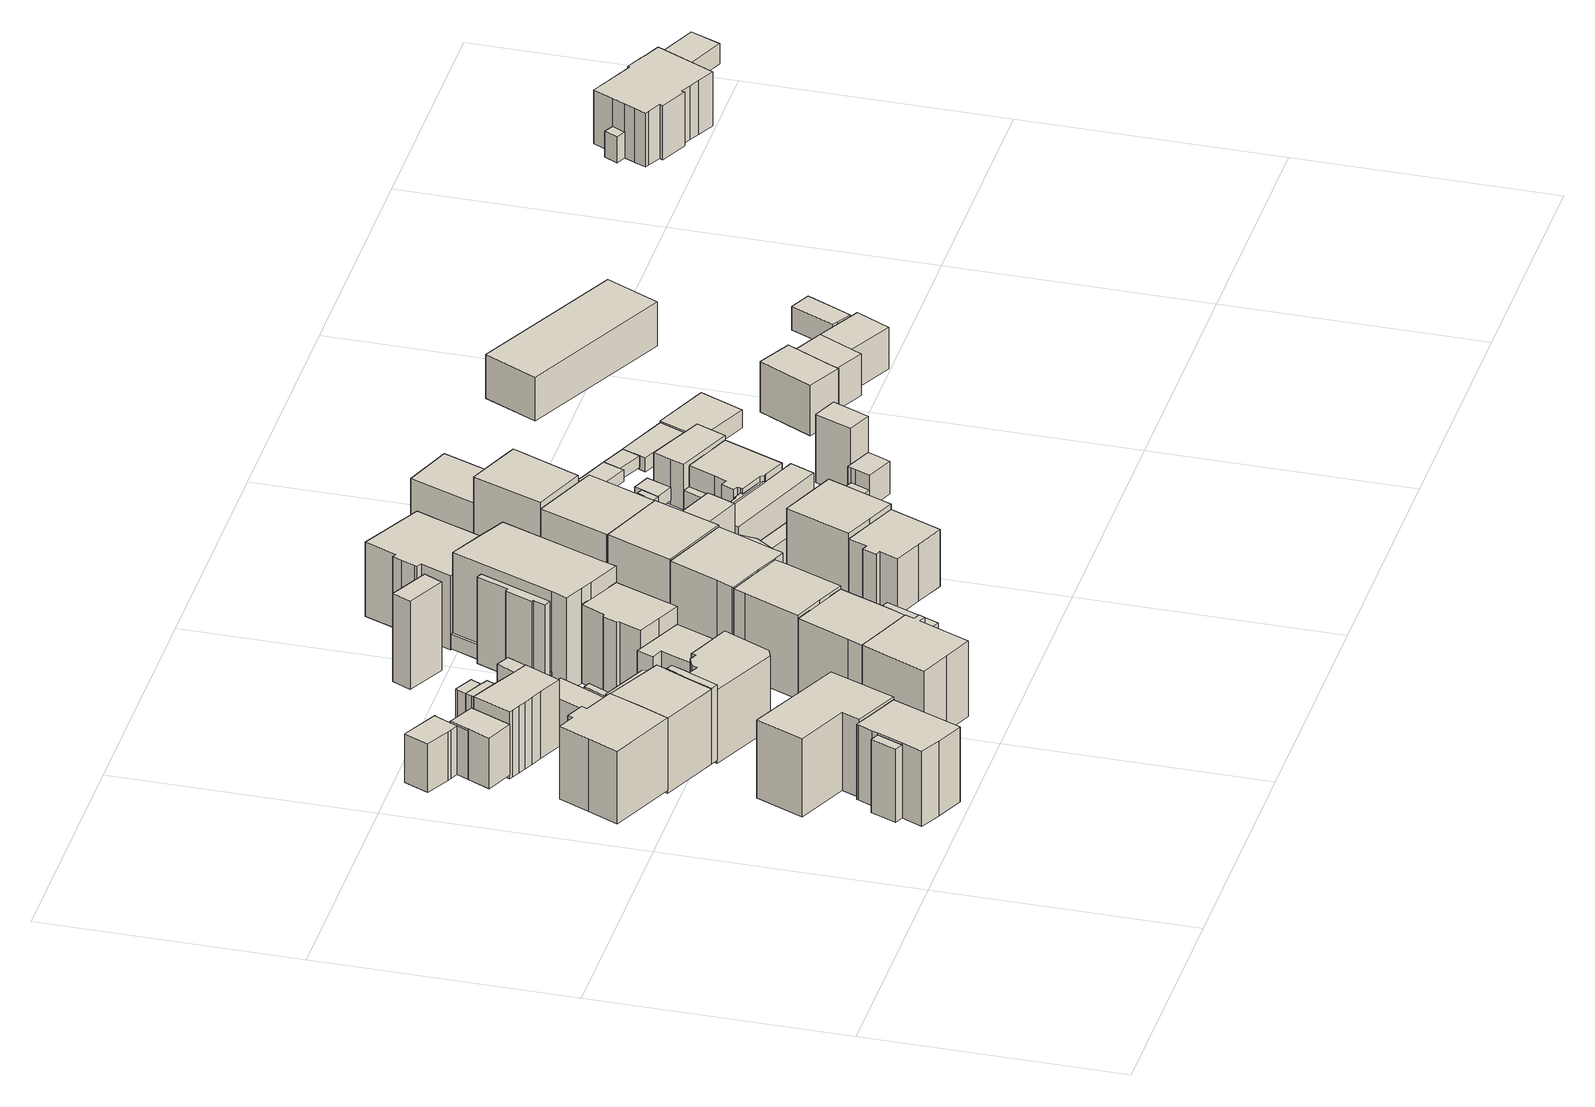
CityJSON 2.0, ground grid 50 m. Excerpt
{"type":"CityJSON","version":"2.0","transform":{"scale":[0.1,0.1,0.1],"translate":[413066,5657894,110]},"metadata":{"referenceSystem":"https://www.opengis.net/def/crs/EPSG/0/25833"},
"CityObjects":{
"building1":{"type":"Building","attributes":{"Gemeindeschluessel":14612000,"Geometrietyp2DReferenz":"3000","function":"31001_9998","roofType":"9999"},"children":["building1-1","building1-2"]},
"building1-1":{"type":"BuildingPart","attributes":{"Dachtyp_tdc":"tdcPolyFlatRoof","Dachneigung":31.18,"QualitaetDacherkennung":40,"Geometrietyp2DReferenz":"3000","measuredHeight":15.79,"roofType":"2100"},"parents":["building1"],"geometry":[{"type":"Solid","lod":"1","boundaries":[[[[0,1,2,3]],[[4,5,6,7]],[[2,5,4,3]],[[1,6,5,2]],[[0,7,6,1]],[[3,4,7,0]]]]}]},
"building1-2":{"type":"BuildingPart","attributes":{"Dachtyp_tdc":"tdcGableRoof","Dachneigung":34.88,"QualitaetDacherkennung":71,"Geometrietyp2DReferenz":"3000","measuredHeight":17.63,"roofType":"3100"},"parents":["building1"],"geometry":[{"type":"Solid","lod":"1","boundaries":[[[[8,9,10,11,12,13,14,15,16,17,18,19,20]],[[21,22,23,24,4,7,25,26,27,28,29,30,31]],[[20,22,21,8]],[[19,23,22,20]],[[18,24,23,19]],[[17,4,24,18]],[[16,7,4,17]],[[15,25,7,16]],[[14,26,25,15]],[[13,27,26,14]],[[12,28,27,13]],[[11,29,28,12]],[[10,30,29,11]],[[9,31,30,10]],[[8,21,31,9]]]]}]},
"building2":{"type":"Building","attributes":{"Dachtyp_tdc":"tdcGableRoof","Gemeindeschluessel":14612000,"Dachneigung":34.59,"QualitaetDacherkennung":74,"Geometrietyp2DReferenz":"3000","measuredHeight":17.71,"function":"31001_9998","roofType":"3100"},"geometry":[{"type":"Solid","lod":"1","boundaries":[[[[32,33,34,35,36,37,38,39,40,41]],[[42,43,44,45,46,47,48,49,50,51]],[[41,43,42,32]],[[40,44,43,41]],[[39,45,44,40]],[[38,46,45,39]],[[37,47,46,38]],[[36,48,47,37]],[[35,49,48,36]],[[34,50,49,35]],[[33,51,50,34]],[[32,42,51,33]]]]}]},
"building3":{"type":"Building","attributes":{"Dachtyp_tdc":"tdcFreeFormRoof","Gemeindeschluessel":14612000,"Dachneigung":35.66,"QualitaetDacherkennung":59,"Geometrietyp2DReferenz":"3000","measuredHeight":18,"function":"31001_9998","roofType":"5000"},"geometry":[{"type":"Solid","lod":"1","boundaries":[[[[52,53,54,55,56,57]],[[28,58,59,60,61,30]],[[57,58,28,52]],[[56,59,58,57]],[[55,60,59,56]],[[54,61,60,55]],[[53,30,61,54]],[[52,28,30,53]]]]}]},
"building4":{"type":"Building","attributes":{"Gemeindeschluessel":14612000,"Geometrietyp2DReferenz":"3000","function":"31001_9998","roofType":"9999"},"children":["building4-1","building4-2"]},
"building4-1":{"type":"BuildingPart","attributes":{"Dachtyp_tdc":"tdcPolyFlatRoof","Dachneigung":19.82,"QualitaetDacherkennung":71,"Geometrietyp2DReferenz":"3000","measuredHeight":11.51,"roofType":"2100"},"parents":["building4"],"geometry":[{"type":"Solid","lod":"1","boundaries":[[[[62,63,64,65,66,67,68,69,70,71]],[[72,73,74,75,76,77,78,79,80,81]],[[71,73,72,62]],[[70,74,73,71]],[[69,75,74,70]],[[68,76,75,69]],[[67,77,76,68]],[[66,78,77,67]],[[65,79,78,66]],[[64,80,79,65]],[[63,81,80,64]],[[62,72,81,63]]]]}]},
"building4-2":{"type":"BuildingPart","attributes":{"Dachtyp_tdc":"tdcPolyFlatRoof","Dachneigung":18.67,"QualitaetDacherkennung":75,"Geometrietyp2DReferenz":"3000","measuredHeight":11.54,"roofType":"2100"},"parents":["building4"],"geometry":[{"type":"Solid","lod":"1","boundaries":[[[[82,83,84,85,86,87,88,89]],[[72,81,90,91,92,93,94,73]],[[89,81,72,82]],[[88,90,81,89]],[[87,91,90,88]],[[86,92,91,87]],[[85,93,92,86]],[[84,94,93,85]],[[83,73,94,84]],[[82,72,73,83]]]]}]},
"building5":{"type":"Building","attributes":{"Gemeindeschluessel":14612000,"Geometrietyp2DReferenz":"3000","function":"31001_9998","roofType":"9999"},"children":["building5-1","building5-2","building5-3"]},
"building5-1":{"type":"BuildingPart","attributes":{"Dachtyp_tdc":"tdcFreeFormRoof","Dachneigung":62.46,"QualitaetDacherkennung":17,"Geometrietyp2DReferenz":"3000","measuredHeight":15.19,"roofType":"5000"},"parents":["building5"],"geometry":[{"type":"Solid","lod":"1","boundaries":[[[[95,96,97,98,99,100]],[[101,102,103,104,105,106]],[[100,102,101,95]],[[99,103,102,100]],[[98,104,103,99]],[[97,105,104,98]],[[96,106,105,97]],[[95,101,106,96]]]]}]},
"building5-2":{"type":"BuildingPart","attributes":{"Dachtyp_tdc":"tdcGableRoof","Dachneigung":38.11,"QualitaetDacherkennung":58,"Geometrietyp2DReferenz":"3000","measuredHeight":18.09,"roofType":"3100"},"parents":["building5"],"geometry":[{"type":"Solid","lod":"1","boundaries":[[[[107,108,109,110,111,112,113]],[[114,115,116,117,118,119,120]],[[113,115,114,107]],[[112,116,115,113]],[[111,117,116,112]],[[110,118,117,111]],[[109,119,118,110]],[[108,120,119,109]],[[107,114,120,108]]]]}]},
"building5-3":{"type":"BuildingPart","attributes":{"Dachtyp_tdc":"tdcGableRoof","Dachneigung":39.26,"QualitaetDacherkennung":76,"Geometrietyp2DReferenz":"3000","measuredHeight":18.12,"roofType":"3100"},"parents":["building5"],"geometry":[{"type":"Solid","lod":"1","boundaries":[[[[121,122,123,124,125,126]],[[127,128,102,101,115,120]],[[126,128,127,121]],[[125,102,128,126]],[[124,101,102,125]],[[123,115,101,124]],[[122,120,115,123]],[[121,127,120,122]]]]}]},
"building6":{"type":"Building","attributes":{"Gemeindeschluessel":14612000,"Geometrietyp2DReferenz":"3000","function":"31001_9998","roofType":"9999"},"children":["building6-1","building6-2","building6-3","building6-4"]},
"building6-1":{"type":"BuildingPart","attributes":{"Dachtyp_tdc":"tdcPolyFlatRoof","Dachneigung":0,"QualitaetDacherkennung":66,"Geometrietyp2DReferenz":"3000","measuredHeight":13.85,"roofType":"1000"},"parents":["building6"],"geometry":[{"type":"Solid","lod":"1","boundaries":[[[[129,130,131,132,133,134,135,136,137,138,139,140]],[[141,142,143,144,145,146,147,148,149,150,151,152]],[[140,142,141,129]],[[139,143,142,140]],[[138,144,143,139]],[[137,145,144,138]],[[136,146,145,137]],[[135,147,146,136]],[[134,148,147,135]],[[133,149,148,134]],[[132,150,149,133]],[[131,151,150,132]],[[130,152,151,131]],[[129,141,152,130]]]]}]},
"building6-2":{"type":"BuildingPart","attributes":{"Dachtyp_tdc":"tdcPolyFlatRoof","Dachneigung":6.23,"QualitaetDacherkennung":48,"Geometrietyp2DReferenz":"3000","measuredHeight":14.09,"roofType":"2100"},"parents":["building6"],"geometry":[{"type":"Solid","lod":"1","boundaries":[[[[153,154,155,156,157,158]],[[152,159,160,161,162,141]],[[158,159,152,153]],[[157,160,159,158]],[[156,161,160,157]],[[155,162,161,156]],[[154,141,162,155]],[[153,152,141,154]]]]}]},
"building6-3":{"type":"BuildingPart","attributes":{"Dachtyp_tdc":"tdcPolyFlatRoof","Dachneigung":11.25,"QualitaetDacherkennung":42,"Geometrietyp2DReferenz":"3000","measuredHeight":14.18,"roofType":"2100"},"parents":["building6"],"geometry":[{"type":"Solid","lod":"1","boundaries":[[[[157,156,163,164,165]],[[160,166,167,168,161]],[[165,166,160,157]],[[164,167,166,165]],[[163,168,167,164]],[[156,161,168,163]],[[157,160,161,156]]]]}]},
"building6-4":{"type":"BuildingPart","attributes":{"Dachtyp_tdc":"tdcPolyFlatRoof","Dachneigung":15.37,"QualitaetDacherkennung":42,"Geometrietyp2DReferenz":"3000","measuredHeight":14.2,"roofType":"2100"},"parents":["building6"],"geometry":[{"type":"Solid","lod":"1","boundaries":[[[[169,170,171,172]],[[173,143,142,174]],[[172,143,173,169]],[[171,142,143,172]],[[170,174,142,171]],[[169,173,174,170]]]]}]},
"building7":{"type":"Building","attributes":{"Gemeindeschluessel":14612000,"Geometrietyp2DReferenz":"3000","function":"31001_9998","roofType":"9999"},"children":["building7-1","building7-2","building7-3"]},
"building7-1":{"type":"BuildingPart","attributes":{"Dachtyp_tdc":"tdcPolyFlatRoof","Dachneigung":0,"QualitaetDacherkennung":63,"Geometrietyp2DReferenz":"3000","measuredHeight":9.55,"roofType":"1000"},"parents":["building7"],"geometry":[{"type":"Solid","lod":"1","boundaries":[[[[175,176,177,178,179,180,181,182,183]],[[184,185,186,187,188,189,190,191,192]],[[183,185,184,175]],[[182,186,185,183]],[[181,187,186,182]],[[180,188,187,181]],[[179,189,188,180]],[[178,190,189,179]],[[177,191,190,178]],[[176,192,191,177]],[[175,184,192,176]]]]}]},
"building7-2":{"type":"BuildingPart","attributes":{"Dachtyp_tdc":"tdcPolyFlatRoof","Dachneigung":0,"QualitaetDacherkennung":42,"Geometrietyp2DReferenz":"3000","measuredHeight":9.55,"roofType":"1000"},"parents":["building7"],"geometry":[{"type":"Solid","lod":"1","boundaries":[[[[180,179,193,194,181]],[[188,187,195,196,189]],[[181,187,188,180]],[[194,195,187,181]],[[193,196,195,194]],[[179,189,196,193]],[[180,188,189,179]]]]}]},
"building7-3":{"type":"BuildingPart","attributes":{"Dachtyp_tdc":"tdcFreeFormRoof","Dachneigung":67.15,"QualitaetDacherkennung":40,"Geometrietyp2DReferenz":"3000","measuredHeight":10.73,"roofType":"5000"},"parents":["building7"],"geometry":[{"type":"Solid","lod":"1","boundaries":[[[[197,198,199,200]],[[201,202,186,185]],[[200,202,201,197]],[[199,186,202,200]],[[198,185,186,199]],[[197,201,185,198]]]]}]},
"building8":{"type":"Building","attributes":{"Dachtyp_tdc":"tdcFreeFormRoof","Gemeindeschluessel":14612000,"Dachneigung":10.19,"QualitaetDacherkennung":34,"Geometrietyp2DReferenz":"3000","measuredHeight":16.22,"function":"31001_9998","roofType":"5000"},"geometry":[{"type":"Solid","lod":"1","boundaries":[[[[203,204,205,206,207,208,209,210,211,212,213]],[[214,215,216,217,218,219,220,221,222,223,224]],[[213,215,214,203]],[[212,216,215,213]],[[211,217,216,212]],[[210,218,217,211]],[[209,219,218,210]],[[208,220,219,209]],[[207,221,220,208]],[[206,222,221,207]],[[205,223,222,206]],[[204,224,223,205]],[[203,214,224,204]]]]}]},
"building9":{"type":"Building","attributes":{"Dachtyp_tdc":"tdcGableRoof","Gemeindeschluessel":14612000,"Dachneigung":34.77,"QualitaetDacherkennung":72,"Geometrietyp2DReferenz":"3000","measuredHeight":18.14,"function":"31001_9998","roofType":"3100"},"geometry":[{"type":"Solid","lod":"1","boundaries":[[[[225,226,227,228,229,230,231,232,233,234]],[[235,236,237,238,239,240,241,242,243,244]],[[234,236,235,225]],[[233,237,236,234]],[[232,238,237,233]],[[231,239,238,232]],[[230,240,239,231]],[[229,241,240,230]],[[228,242,241,229]],[[227,243,242,228]],[[226,244,243,227]],[[225,235,244,226]]]]}]},
"building10":{"type":"Building","attributes":{"Dachtyp_tdc":"tdcFreeFormRoof","Gemeindeschluessel":14612000,"Dachneigung":31.37,"QualitaetDacherkennung":41,"Geometrietyp2DReferenz":"3000","measuredHeight":14.12,"function":"31001_9998","roofType":"5000"},"geometry":[{"type":"Solid","lod":"1","boundaries":[[[[245,246,247,248,249,250,251]],[[252,253,254,255,256,222,221]],[[251,253,252,245]],[[250,254,253,251]],[[249,255,254,250]],[[248,256,255,249]],[[247,222,256,248]],[[246,221,222,247]],[[245,252,221,246]]]]}]},
"building11":{"type":"Building","attributes":{"Dachtyp_tdc":"tdcGableRoof","Gemeindeschluessel":14612000,"Dachneigung":31.49,"QualitaetDacherkennung":70,"Geometrietyp2DReferenz":"3000","measuredHeight":18.82,"function":"31001_9998","roofType":"3100"},"geometry":[{"type":"Solid","lod":"1","boundaries":[[[[257,258,259,260,261,262,263,264]],[[265,266,267,268,269,270,271,272]],[[264,266,265,257]],[[263,267,266,264]],[[262,268,267,263]],[[261,269,268,262]],[[260,270,269,261]],[[259,271,270,260]],[[258,272,271,259]],[[257,265,272,258]]]]}]},
"building12":{"type":"Building","attributes":{"Dachtyp_tdc":"tdcGableRoof","Gemeindeschluessel":14612000,"Dachneigung":34.14,"QualitaetDacherkennung":67,"Geometrietyp2DReferenz":"3000","measuredHeight":18.14,"function":"31001_9998","roofType":"3100"},"geometry":[{"type":"Solid","lod":"1","boundaries":[[[[273,274,275,276,277,278,279,280,281,282]],[[283,284,285,286,287,288,289,290,291,292]],[[282,284,283,273]],[[281,285,284,282]],[[280,286,285,281]],[[279,287,286,280]],[[278,288,287,279]],[[277,289,288,278]],[[276,290,289,277]],[[275,291,290,276]],[[274,292,291,275]],[[273,283,292,274]]]]}]},
"building13":{"type":"Building","attributes":{"Dachtyp_tdc":"tdcFreeFormRoof","Gemeindeschluessel":14612000,"Dachneigung":24.87,"QualitaetDacherkennung":5,"Geometrietyp2DReferenz":"3000","measuredHeight":18.73,"function":"31001_9998","roofType":"5000"},"geometry":[{"type":"Solid","lod":"1","boundaries":[[[[293,294,295,296]],[[297,298,299,300]],[[296,298,297,293]],[[295,299,298,296]],[[294,300,299,295]],[[293,297,300,294]]]]}]},
"building14":{"type":"Building","attributes":{"Dachtyp_tdc":"tdcGableRoof","Gemeindeschluessel":14612000,"Dachneigung":35.91,"QualitaetDacherkennung":65,"Geometrietyp2DReferenz":"3000","measuredHeight":19.82,"function":"31001_9998","roofType":"3100"},"geometry":[{"type":"Solid","lod":"1","boundaries":[[[[301,302,303,304,305,306,307,308,309]],[[271,310,269,311,312,313,314,315,316]],[[309,310,271,301]],[[308,269,310,309]],[[307,311,269,308]],[[306,312,311,307]],[[305,313,312,306]],[[304,314,313,305]],[[303,315,314,304]],[[302,316,315,303]],[[301,271,316,302]]]]}]},
"building15":{"type":"Building","attributes":{"Gemeindeschluessel":14612000,"Geometrietyp2DReferenz":"3000","function":"31001_9998","roofType":"9999"},"children":["building15-1","building15-2","building15-3"]},
"building15-1":{"type":"BuildingPart","attributes":{"Dachtyp_tdc":"tdcPolyFlatRoof","Dachneigung":18.21,"QualitaetDacherkennung":31,"Geometrietyp2DReferenz":"3000","measuredHeight":18.36,"roofType":"2100"},"parents":["building15"],"geometry":[{"type":"Solid","lod":"1","boundaries":[[[[317,318,319,320,321,322,323,324]],[[325,326,327,328,329,330,331,332]],[[324,326,325,317]],[[323,327,326,324]],[[322,328,327,323]],[[321,329,328,322]],[[320,330,329,321]],[[319,331,330,320]],[[318,332,331,319]],[[317,325,332,318]]]]}]},
"building15-2":{"type":"BuildingPart","attributes":{"Dachtyp_tdc":"tdcPolyFlatRoof","Dachneigung":0,"QualitaetDacherkennung":0,"Geometrietyp2DReferenz":"3000","measuredHeight":3.13,"roofType":"9999"},"parents":["building15"],"geometry":[{"type":"Solid","lod":"1","boundaries":[[[[333,334,335,336,337]],[[332,331,338,339,340]],[[337,331,332,333]],[[336,338,331,337]],[[335,339,338,336]],[[334,340,339,335]],[[333,332,340,334]]]]}]},
"building15-3":{"type":"BuildingPart","attributes":{"Dachtyp_tdc":"tdcGableRoof","Dachneigung":33.2,"QualitaetDacherkennung":74,"Geometrietyp2DReferenz":"3000","measuredHeight":22.13,"roofType":"3100"},"parents":["building15"],"geometry":[{"type":"Solid","lod":"1","boundaries":[[[[341,342,343,344,345,346,347,348,349]],[[350,351,352,353,340,339,354,355,356]],[[349,351,350,341]],[[348,352,351,349]],[[347,353,352,348]],[[346,340,353,347]],[[345,339,340,346]],[[344,354,339,345]],[[343,355,354,344]],[[342,356,355,343]],[[341,350,356,342]]]]}]},
"building16":{"type":"Building","attributes":{"Dachtyp_tdc":"tdcGableRoof","Gemeindeschluessel":14612000,"Dachneigung":31.04,"QualitaetDacherkennung":53,"Geometrietyp2DReferenz":"3000","measuredHeight":9.59,"function":"31001_9998","roofType":"3100"},"geometry":[{"type":"Solid","lod":"1","boundaries":[[[[357,358,359,360]],[[361,362,363,364]],[[360,362,361,357]],[[359,363,362,360]],[[358,364,363,359]],[[357,361,364,358]]]]}]},
"building17":{"type":"Building","attributes":{"Gemeindeschluessel":14612000,"Geometrietyp2DReferenz":"3000","function":"31001_9998","roofType":"9999"},"children":["building17-1","building17-2"]},
"building17-1":{"type":"BuildingPart","attributes":{"Dachtyp_tdc":"tdcFreeFormRoof","Dachneigung":50.79,"QualitaetDacherkennung":10,"Geometrietyp2DReferenz":"3000","measuredHeight":15.81,"roofType":"5000"},"parents":["building17"],"geometry":[{"type":"Solid","lod":"1","boundaries":[[[[365,366,367,368,369]],[[370,371,372,373,374]],[[369,371,370,365]],[[368,372,371,369]],[[367,373,372,368]],[[366,374,373,367]],[[365,370,374,366]]]]}]},
"building17-2":{"type":"BuildingPart","attributes":{"Dachtyp_tdc":"tdcGableRoof","Dachneigung":30.48,"QualitaetDacherkennung":57,"Geometrietyp2DReferenz":"3000","measuredHeight":18.05,"roofType":"3100"},"parents":["building17"],"geometry":[{"type":"Solid","lod":"1","boundaries":[[[[375,376,377,378,379,380,381,382,383,384,385,386]],[[371,387,388,389,390,391,392,393,394,395,396,372]],[[386,371,372,375]],[[385,387,371,386]],[[384,388,387,385]],[[383,389,388,384]],[[382,390,389,383]],[[381,391,390,382]],[[380,392,391,381]],[[379,393,392,380]],[[378,394,393,379]],[[377,395,394,378]],[[376,396,395,377]],[[375,372,396,376]]]]}]},
"building18":{"type":"Building","attributes":{"Dachtyp_tdc":"tdcFreeFormRoof","Gemeindeschluessel":14612000,"Dachneigung":29.79,"QualitaetDacherkennung":67,"Geometrietyp2DReferenz":"3000","measuredHeight":17.6,"function":"31001_9998","roofType":"5000"},"geometry":[{"type":"Solid","lod":"1","boundaries":[[[[397,398,399,400,401,402,403,404,405,406,407,408]],[[409,410,411,412,413,414,415,416,417,418,419,420]],[[408,410,409,397]],[[407,411,410,408]],[[406,412,411,407]],[[405,413,412,406]],[[404,414,413,405]],[[403,415,414,404]],[[402,416,415,403]],[[401,417,416,402]],[[400,418,417,401]],[[399,419,418,400]],[[398,420,419,399]],[[397,409,420,398]]]]}]},
"building19":{"type":"Building","attributes":{"Dachtyp_tdc":"tdcGableRoof","Gemeindeschluessel":14612000,"Dachneigung":20.78,"QualitaetDacherkennung":32,"Geometrietyp2DReferenz":"3000","measuredHeight":18.02,"function":"31001_9998","roofType":"3100"},"geometry":[{"type":"Solid","lod":"1","boundaries":[[[[421,422,423,424]],[[425,426,427,428]],[[424,426,425,421]],[[423,427,426,424]],[[422,428,427,423]],[[421,425,428,422]]]]}]},
"building20":{"type":"Building","attributes":{"Dachtyp_tdc":"tdcGableRoof","Gemeindeschluessel":14612000,"Dachneigung":44.68,"QualitaetDacherkennung":70,"Geometrietyp2DReferenz":"3000","measuredHeight":15.34,"function":"31001_9998","roofType":"3100"},"geometry":[{"type":"Solid","lod":"1","boundaries":[[[[429,430,431,432,433,434,435,436,437,438]],[[439,440,441,442,443,444,445,446,447,448]],[[438,440,439,429]],[[437,441,440,438]],[[436,442,441,437]],[[435,443,442,436]],[[434,444,443,435]],[[433,445,444,434]],[[432,446,445,433]],[[431,447,446,432]],[[430,448,447,431]],[[429,439,448,430]]]]}]},
"building21":{"type":"Building","attributes":{"Gemeindeschluessel":14612000,"Geometrietyp2DReferenz":"3000","function":"31001_9998","roofType":"9999"},"children":["building21-1","building21-2"]},
"building21-1":{"type":"BuildingPart","attributes":{"Dachtyp_tdc":"tdcGableRoof","Dachneigung":32.23,"QualitaetDacherkennung":62,"Geometrietyp2DReferenz":"3000","measuredHeight":18.5,"roofType":"3100"},"parents":["building21"],"geometry":[{"type":"Solid","lod":"1","boundaries":[[[[449,450,451,452,453,454,455,456]],[[457,458,459,460,461,462,463,464]],[[456,458,457,449]],[[455,459,458,456]],[[454,460,459,455]],[[453,461,460,454]],[[452,462,461,453]],[[451,463,462,452]],[[450,464,463,451]],[[449,457,464,450]]]]}]},
"building21-2":{"type":"BuildingPart","attributes":{"Dachtyp_tdc":"tdcFreeFormRoof","Dachneigung":69.51,"QualitaetDacherkennung":31,"Geometrietyp2DReferenz":"3000","measuredHeight":15.86,"roofType":"5000"},"parents":["building21"],"geometry":[{"type":"Solid","lod":"1","boundaries":[[[[465,466,467,468]],[[460,459,469,470]],[[468,459,460,465]],[[467,469,459,468]],[[466,470,469,467]],[[465,460,470,466]]]]}]},
"building22":{"type":"Building","attributes":{"Dachtyp_tdc":"tdcPolyFlatRoof","Gemeindeschluessel":14612000,"Dachneigung":10.46,"QualitaetDacherkennung":65,"Geometrietyp2DReferenz":"3000","measuredHeight":11.46,"function":"31001_9998","roofType":"2100"},"geometry":[{"type":"Solid","lod":"1","boundaries":[[[[471,472,473,474,475,476,477]],[[478,479,480,481,482,483,484]],[[477,479,478,471]],[[476,480,479,477]],[[475,481,480,476]],[[474,482,481,475]],[[473,483,482,474]],[[472,484,483,473]],[[471,478,484,472]]]]}]},
"building23":{"type":"Building","attributes":{"Gemeindeschluessel":14612000,"Geometrietyp2DReferenz":"3000","function":"31001_9998","roofType":"9999"},"children":["building23-1","building23-2"]},
"building23-1":{"type":"BuildingPart","attributes":{"Dachtyp_tdc":"tdcFreeFormRoof","Dachneigung":73.59,"QualitaetDacherkennung":22,"Geometrietyp2DReferenz":"3000","measuredHeight":11.56,"roofType":"5000"},"parents":["building23"],"geometry":[{"type":"Solid","lod":"1","boundaries":[[[[485,486,487,488]],[[489,490,491,492]],[[488,490,489,485]],[[487,491,490,488]],[[486,492,491,487]],[[485,489,492,486]]]]}]},
"building23-2":{"type":"BuildingPart","attributes":{"Dachtyp_tdc":"tdcGableRoof","Dachneigung":43.98,"QualitaetDacherkennung":61,"Geometrietyp2DReferenz":"3000","measuredHeight":15.84,"roofType":"3100"},"parents":["building23"],"geometry":[{"type":"Solid","lod":"1","boundaries":[[[[493,494,495,496,497,498,499,500]],[[501,502,492,491,444,443,442,503]],[[500,502,501,493]],[[499,492,502,500]],[[498,491,492,499]],[[497,444,491,498]],[[496,443,444,497]],[[495,442,443,496]],[[494,503,442,495]],[[493,501,503,494]]]]}]},
"building24":{"type":"Building","attributes":{"Dachtyp_tdc":"tdcFreeFormRoof","Gemeindeschluessel":14612000,"Dachneigung":38,"QualitaetDacherkennung":71,"Geometrietyp2DReferenz":"3000","measuredHeight":20.31,"function":"31001_9998","roofType":"5000"},"geometry":[{"type":"Solid","lod":"1","boundaries":[[[[504,505,506,507,508]],[[509,510,511,512,513]],[[508,510,509,504]],[[507,511,510,508]],[[506,512,511,507]],[[505,513,512,506]],[[504,509,513,505]]]]}]},
"building25":{"type":"Building","attributes":{"Dachtyp_tdc":"tdcPolyFlatRoof","Gemeindeschluessel":14612000,"Dachneigung":9.12,"QualitaetDacherkennung":58,"Geometrietyp2DReferenz":"3000","measuredHeight":5.87,"function":"31001_9998","roofType":"2100"},"geometry":[{"type":"Solid","lod":"1","boundaries":[[[[514,515,516,517,518,519,520]],[[521,522,523,524,525,526,527]],[[520,522,521,514]],[[519,523,522,520]],[[518,524,523,519]],[[517,525,524,518]],[[516,526,525,517]],[[515,527,526,516]],[[514,521,527,515]]]]}]},
"building26":{"type":"Building","attributes":{"Dachtyp_tdc":"tdcGableRoof","Gemeindeschluessel":14612000,"Dachneigung":35.72,"QualitaetDacherkennung":55,"Geometrietyp2DReferenz":"3000","measuredHeight":14.46,"function":"31001_9998","roofType":"3100"},"geometry":[{"type":"Solid","lod":"1","boundaries":[[[[528,529,530,531]],[[532,512,511,533]],[[531,512,532,528]],[[530,511,512,531]],[[529,533,511,530]],[[528,532,533,529]]]]}]},
"building27":{"type":"Building","attributes":{"Gemeindeschluessel":14612000,"Geometrietyp2DReferenz":"3000","function":"31001_9998","roofType":"9999"},"children":["building27-1","building27-2"]},
"building27-1":{"type":"BuildingPart","attributes":{"Dachtyp_tdc":"tdcPolyFlatRoof","Dachneigung":0,"QualitaetDacherkennung":16,"Geometrietyp2DReferenz":"3000","measuredHeight":7.8,"roofType":"1000"},"parents":["building27"],"geometry":[{"type":"Solid","lod":"1","boundaries":[[[[534,535,536,537,538,539,540,541]],[[542,543,544,545,546,547,548,549]],[[541,543,542,534]],[[540,544,543,541]],[[539,545,544,540]],[[538,546,545,539]],[[537,547,546,538]],[[536,548,547,537]],[[535,549,548,536]],[[534,542,549,535]]]]}]},
"building27-2":{"type":"BuildingPart","attributes":{"Dachtyp_tdc":"tdcPolyFlatRoof","Dachneigung":4.6,"QualitaetDacherkennung":43,"Geometrietyp2DReferenz":"3000","measuredHeight":7.66,"roofType":"2100"},"parents":["building27"],"geometry":[{"type":"Solid","lod":"1","boundaries":[[[[550,551,552,553,554,555,556]],[[557,558,559,560,543,542,561]],[[556,558,557,550]],[[555,559,558,556]],[[554,560,559,555]],[[553,543,560,554]],[[552,542,543,553]],[[551,561,542,552]],[[550,557,561,551]]]]}]},
"building28":{"type":"Building","attributes":{"Dachtyp_tdc":"tdcGableRoof","Gemeindeschluessel":14612000,"Dachneigung":11.91,"QualitaetDacherkennung":54,"Geometrietyp2DReferenz":"3000","measuredHeight":6.62,"function":"31001_9998","roofType":"3100"},"geometry":[{"type":"Solid","lod":"1","boundaries":[[[[562,563,564,565,566,567,568,569,570,571]],[[572,573,574,575,576,577,578,579,580,581]],[[571,573,572,562]],[[570,574,573,571]],[[569,575,574,570]],[[568,576,575,569]],[[567,577,576,568]],[[566,578,577,567]],[[565,579,578,566]],[[564,580,579,565]],[[563,581,580,564]],[[562,572,581,563]]]]}]},
"building29":{"type":"Building","attributes":{"Gemeindeschluessel":14612000,"Geometrietyp2DReferenz":"3000","function":"31001_9998","roofType":"9999"},"children":["building29-1","building29-2"]},
"building29-1":{"type":"BuildingPart","attributes":{"Dachtyp_tdc":"tdcGableRoof","Dachneigung":63.66,"QualitaetDacherkennung":4,"Geometrietyp2DReferenz":"3000","measuredHeight":10.07,"roofType":"3100"},"parents":["building29"],"geometry":[{"type":"Solid","lod":"1","boundaries":[[[[582,583,584,585,586,587,588,589]],[[590,591,592,593,594,595,596,597]],[[589,591,590,582]],[[588,592,591,589]],[[587,593,592,588]],[[586,594,593,587]],[[585,595,594,586]],[[584,596,595,585]],[[583,597,596,584]],[[582,590,597,583]]]]}]},
"building29-2":{"type":"BuildingPart","attributes":{"Dachtyp_tdc":"tdcPolyFlatRoof","Dachneigung":6.42,"QualitaetDacherkennung":58,"Geometrietyp2DReferenz":"3000","measuredHeight":4.04,"roofType":"2100"},"parents":["building29"],"geometry":[{"type":"Solid","lod":"1","boundaries":[[[[598,599,600,601,602,603]],[[591,597,604,605,606,607]],[[603,597,591,598]],[[602,604,597,603]],[[601,605,604,602]],[[600,606,605,601]],[[599,607,606,600]],[[598,591,607,599]]]]}]},
"building30":{"type":"Building","attributes":{"Dachtyp_tdc":"tdcFreeFormRoof","Gemeindeschluessel":14612000,"Dachneigung":31.78,"QualitaetDacherkennung":19,"Geometrietyp2DReferenz":"3000","measuredHeight":2.97,"function":"31001_9998","roofType":"5000"},"geometry":[{"type":"Solid","lod":"1","boundaries":[[[[608,609,610,611,612,613]],[[614,615,616,617,618,619]],[[613,615,614,608]],[[612,616,615,613]],[[611,617,616,612]],[[610,618,617,611]],[[609,619,618,610]],[[608,614,619,609]]]]}]},
"building31":{"type":"Building","attributes":{"Gemeindeschluessel":14612000,"Geometrietyp2DReferenz":"3000","function":"31001_9998","roofType":"9999"},"children":["building31-1","building31-2"]},
"building31-1":{"type":"BuildingPart","attributes":{"Dachtyp_tdc":"tdcFreeFormRoof","Dachneigung":72.4,"QualitaetDacherkennung":23,"Geometrietyp2DReferenz":"3000","measuredHeight":5.54,"roofType":"5000"},"parents":["building31"],"geometry":[{"type":"Solid","lod":"1","boundaries":[[[[620,621,622,623]],[[624,625,626,627]],[[623,625,624,620]],[[622,626,625,623]],[[621,627,626,622]],[[620,624,627,621]]]]}]},
"building31-2":{"type":"BuildingPart","attributes":{"Dachtyp_tdc":"tdcGableRoof","Dachneigung":27.68,"QualitaetDacherkennung":75,"Geometrietyp2DReferenz":"3000","measuredHeight":10.69,"roofType":"3100"},"parents":["building31"],"geometry":[{"type":"Solid","lod":"1","boundaries":[[[[628,629,630,631,632,633,634,635,636,637,638,639,640,641]],[[642,643,644,645,646,647,624,627,648,649,650,651,652,653]],[[641,643,642,628]],[[640,644,643,641]],[[639,645,644,640]],[[638,646,645,639]],[[637,647,646,638]],[[636,624,647,637]],[[635,627,624,636]],[[634,648,627,635]],[[633,649,648,634]],[[632,650,649,633]],[[631,651,650,632]],[[630,652,651,631]],[[629,653,652,630]],[[628,642,653,629]]]]}]},
"building32":{"type":"Building","attributes":{"Dachtyp_tdc":"tdcFreeFormRoof","Gemeindeschluessel":14612000,"Dachneigung":27.77,"QualitaetDacherkennung":38,"Geometrietyp2DReferenz":"3000","measuredHeight":7.71,"function":"31001_9998","roofType":"5000"},"geometry":[{"type":"Solid","lod":"1","boundaries":[[[[564,654,655,656,657,658,659,566]],[[660,661,662,663,664,665,666,667]],[[566,661,660,564]],[[659,662,661,566]],[[658,663,662,659]],[[657,664,663,658]],[[656,665,664,657]],[[655,666,665,656]],[[654,667,666,655]],[[564,660,667,654]]]]}]},
"building33":{"type":"Building","attributes":{"Dachtyp_tdc":"tdcPolyFlatRoof","Gemeindeschluessel":14612000,"Dachneigung":5.42,"QualitaetDacherkennung":72,"Geometrietyp2DReferenz":"3000","measuredHeight":2.97,"function":"31001_9998","roofType":"2100"},"geometry":[{"type":"Solid","lod":"1","boundaries":[[[[668,669,670,671,672,673]],[[674,675,676,677,678,679]],[[673,675,674,668]],[[672,676,675,673]],[[671,677,676,672]],[[670,678,677,671]],[[669,679,678,670]],[[668,674,679,669]]]]}]},
"building34":{"type":"Building","attributes":{"Dachtyp_tdc":"tdcPolyFlatRoof","Gemeindeschluessel":14612000,"Dachneigung":4.16,"QualitaetDacherkennung":67,"Geometrietyp2DReferenz":"3000","measuredHeight":9.64,"function":"31001_9998","roofType":"2100"},"geometry":[{"type":"Solid","lod":"1","boundaries":[[[[680,681,682,683,684,685]],[[686,687,688,689,690,691]],[[685,687,686,680]],[[684,688,687,685]],[[683,689,688,684]],[[682,690,689,683]],[[681,691,690,682]],[[680,686,691,681]]]]}]},
"building35":{"type":"Building","attributes":{"Dachtyp_tdc":"tdcPolyFlatRoof","Gemeindeschluessel":14612000,"Dachneigung":3.13,"QualitaetDacherkennung":40,"Geometrietyp2DReferenz":"3000","measuredHeight":3.38,"function":"31001_9998","roofType":"2100"},"geometry":[{"type":"Solid","lod":"1","boundaries":[[[[692,693,694,695,696,697,698,699,700]],[[701,702,703,557,561,704,705,706,707]],[[700,702,701,692]],[[699,703,702,700]],[[698,557,703,699]],[[697,561,557,698]],[[696,704,561,697]],[[695,705,704,696]],[[694,706,705,695]],[[693,707,706,694]],[[692,701,707,693]]]]}]},
"building36":{"type":"Building","attributes":{"Dachtyp_tdc":"tdcGableRoof","Gemeindeschluessel":14612000,"Dachneigung":69.61,"QualitaetDacherkennung":3,"Geometrietyp2DReferenz":"3000","measuredHeight":18.3,"function":"31001_9998","roofType":"3100"},"geometry":[{"type":"Solid","lod":"1","boundaries":[[[[708,709,710,711]],[[712,713,714,715]],[[711,713,712,708]],[[710,714,713,711]],[[709,715,714,710]],[[708,712,715,709]]]]}]},
"building37":{"type":"Building","attributes":{"Gemeindeschluessel":14612000,"Geometrietyp2DReferenz":"3000","function":"31001_9998","roofType":"9999"},"children":["building37-1","building37-2"]},
"building37-1":{"type":"BuildingPart","attributes":{"Dachtyp_tdc":"tdcGableRoof","Dachneigung":11.7,"QualitaetDacherkennung":53,"Geometrietyp2DReferenz":"3000","measuredHeight":2.71,"roofType":"3100"},"parents":["building37"],"geometry":[{"type":"Solid","lod":"1","boundaries":[[[[716,717,718,719,720,721]],[[722,723,724,725,726,727]],[[721,723,722,716]],[[720,724,723,721]],[[719,725,724,720]],[[718,726,725,719]],[[717,727,726,718]],[[716,722,727,717]]]]}]},
"building37-2":{"type":"BuildingPart","attributes":{"Dachtyp_tdc":"tdcPolyFlatRoof","Dachneigung":3.87,"QualitaetDacherkennung":78,"Geometrietyp2DReferenz":"3000","measuredHeight":2.52,"roofType":"2100"},"parents":["building37"],"geometry":[{"type":"Solid","lod":"1","boundaries":[[[[728,718,729,730]],[[731,732,733,726]],[[730,732,731,728]],[[729,733,732,730]],[[718,726,733,729]],[[728,731,726,718]]]]}]},
"building38":{"type":"Building","attributes":{"Dachtyp_tdc":"tdcPolyFlatRoof","Gemeindeschluessel":14612000,"Dachneigung":6.76,"QualitaetDacherkennung":52,"Geometrietyp2DReferenz":"3000","measuredHeight":3.33,"function":"31001_9998","roofType":"2100"},"geometry":[{"type":"Solid","lod":"1","boundaries":[[[[734,735,736,737,738,739,740]],[[741,742,743,744,745,746,747]],[[740,742,741,734]],[[739,743,742,740]],[[738,744,743,739]],[[737,745,744,738]],[[736,746,745,737]],[[735,747,746,736]],[[734,741,747,735]]]]}]},
"building39":{"type":"Building","attributes":{"Dachtyp_tdc":"tdcPolyFlatRoof","Gemeindeschluessel":14612000,"Dachneigung":2.68,"QualitaetDacherkennung":56,"Geometrietyp2DReferenz":"3000","measuredHeight":4.09,"function":"31001_9998","roofType":"2100"},"geometry":[{"type":"Solid","lod":"1","boundaries":[[[[748,749,750,751,752]],[[753,754,755,756,757]],[[752,754,753,748]],[[751,755,754,752]],[[750,756,755,751]],[[749,757,756,750]],[[748,753,757,749]]]]}]},
"building40":{"type":"Building","attributes":{"Dachtyp_tdc":"tdcPolyFlatRoof","Gemeindeschluessel":14612000,"Dachneigung":0,"QualitaetDacherkennung":43,"Geometrietyp2DReferenz":"3000","measuredHeight":10.49,"function":"31001_9998","roofType":"1000"},"geometry":[{"type":"Solid","lod":"1","boundaries":[[[[758,759,760,761,762]],[[763,764,765,766,767]],[[762,764,763,758]],[[761,765,764,762]],[[760,766,765,761]],[[759,767,766,760]],[[758,763,767,759]]]]}]},
"building41":{"type":"Building","attributes":{"Dachtyp_tdc":"tdcPolyFlatRoof","Gemeindeschluessel":14612000,"Dachneigung":0,"QualitaetDacherkennung":72,"Geometrietyp2DReferenz":"3000","measuredHeight":8.7,"function":"31001_9998","roofType":"1000"},"geometry":[{"type":"Solid","lod":"1","boundaries":[[[[768,769,770,771,772]],[[766,765,773,774,775]],[[772,765,766,768]],[[771,773,765,772]],[[770,774,773,771]],[[769,775,774,770]],[[768,766,775,769]]]]}]},
"building42":{"type":"Building","attributes":{"Dachtyp_tdc":"tdcPolyFlatRoof","Gemeindeschluessel":14612000,"Dachneigung":0,"QualitaetDacherkennung":80,"Geometrietyp2DReferenz":"3000","measuredHeight":9.09,"function":"31001_9998","roofType":"1000"},"geometry":[{"type":"Solid","lod":"1","boundaries":[[[[776,777,778,779]],[[780,781,782,783]],[[779,781,780,776]],[[778,782,781,779]],[[777,783,782,778]],[[776,780,783,777]]]]}]},
"building43":{"type":"Building","attributes":{"Dachtyp_tdc":"tdcPolyFlatRoof","Gemeindeschluessel":14612000,"Dachneigung":0,"QualitaetDacherkennung":64,"Geometrietyp2DReferenz":"3000","measuredHeight":8.69,"function":"31001_9998","roofType":"1000"},"geometry":[{"type":"Solid","lod":"1","boundaries":[[[[784,771,770,785]],[[786,787,774,773]],[[785,787,786,784]],[[770,774,787,785]],[[771,773,774,770]],[[784,786,773,771]]]]}]},
"building44":{"type":"Building","attributes":{"Dachtyp_tdc":"tdcFreeFormRoof","Gemeindeschluessel":14612000,"Dachneigung":31.64,"QualitaetDacherkennung":70,"Geometrietyp2DReferenz":"3000","measuredHeight":5.68,"function":"31001_9998","roofType":"5000"},"geometry":[{"type":"Solid","lod":"1","boundaries":[[[[788,789,790,791,792]],[[793,794,795,796,797]],[[792,794,793,788]],[[791,795,794,792]],[[790,796,795,791]],[[789,797,796,790]],[[788,793,797,789]]]]}]},
"building45":{"type":"Building","attributes":{"Gemeindeschluessel":14612000,"Geometrietyp2DReferenz":"3000","function":"31001_9998","roofType":"9999"},"children":["building45-1","building45-2"]},
"building45-1":{"type":"BuildingPart","attributes":{"Dachtyp_tdc":"tdcCutGableRoof","Dachneigung":0.761,"QualitaetDacherkennung":36,"Geometrietyp2DReferenz":"3000","measuredHeight":13.1,"roofType":"9999"},"parents":["building45"],"geometry":[{"type":"Solid","lod":"1","boundaries":[[[[798,799,800,801,802,803,804,805,806,807,808,809,810,811,812,813,814,815,816,817]],[[818,819,820,821,822,823,824,825,826,827,828,829,830,831,832,833,834,835,836,837]],[[817,819,818,798]],[[816,820,819,817]],[[815,821,820,816]],[[814,822,821,815]],[[813,823,822,814]],[[812,824,823,813]],[[811,825,824,812]],[[810,826,825,811]],[[809,827,826,810]],[[808,828,827,809]],[[807,829,828,808]],[[806,830,829,807]],[[805,831,830,806]],[[804,832,831,805]],[[803,833,832,804]],[[802,834,833,803]],[[801,835,834,802]],[[800,836,835,801]],[[799,837,836,800]],[[798,818,837,799]]]]}]},
"building45-2":{"type":"BuildingPart","attributes":{"Dachtyp_tdc":"tdcPolyFlatRoof","Dachneigung":16.76,"QualitaetDacherkennung":28,"Geometrietyp2DReferenz":"3000","measuredHeight":5.71,"roofType":"2100"},"parents":["building45"],"geometry":[{"type":"Solid","lod":"1","boundaries":[[[[838,839,840,841]],[[842,833,832,843]],[[841,833,842,838]],[[840,832,833,841]],[[839,843,832,840]],[[838,842,843,839]]]]}]},
"building46":{"type":"Building","attributes":{"Dachtyp_tdc":"tdcGableRoof","Gemeindeschluessel":14612000,"Dachneigung":29.93,"QualitaetDacherkennung":9,"Geometrietyp2DReferenz":"3000","measuredHeight":5.54,"function":"31001_9998","roofType":"3100"},"geometry":[{"type":"Solid","lod":"1","boundaries":[[[[844,845,846,847]],[[848,849,850,851]],[[847,849,848,844]],[[846,850,849,847]],[[845,851,850,846]],[[844,848,851,845]]]]}]}
},
"vertices":[
[193,143,193],[176,150,193],[155,100,193],[172,93,193],[172,93,41],[155,100,41],[176,150,41],[193,143,41],
[294,113,197],[305,140,197],[307,143,197],[253,167,197],[219,183,197],[212,186,197],[210,182,197],[198,154,197],[193,143,197],[172,93,197],[154,52,197],[196,32,197],[250,8,197],[294,113,41],[250,8,41],[196,32,41],[154,52,41],[198,154,41],[210,182,41],[212,186,41],[219,183,41],[253,167,41],[307,143,41],[305,140,41],
[100,682,204],[96,672,204],[62,687,204],[35,627,204],[8,568,204],[137,510,204],[164,569,204],[190,629,204],[131,655,204],[136,666,204],[100,682,53],[136,666,53],[131,655,53],[190,629,53],[164,569,53],[137,510,53],[8,568,53],[35,627,53],[62,687,53],[96,672,53],
[219,183,203],[307,143,203],[359,271,203],[172,357,203],[131,264,203],[234,218,203],[234,218,41],[131,264,41],[172,357,41],[359,271,41],
[78,856,158],[95,894,158],[109,923,158],[111,927,158],[40,963,158],[18,915,158],[65,890,158],[73,887,158],[88,880,158],[77,857,158],[78,856,57],[77,857,57],[88,880,57],[73,887,57],[65,890,57],[18,915,57],[40,963,57],[111,927,57],[109,923,57],[95,894,57],
[78,856,162],[77,857,162],[57,813,162],[110,790,162],[146,869,162],[109,887,162],[96,893,162],[95,894,162],[96,893,57],[109,887,57],[146,869,57],[110,790,57],[57,813,57],
[303,573,188],[307,583,188],[302,600,188],[243,627,188],[211,642,188],[202,623,188],[303,573,47],[202,623,47],[211,642,47],[243,627,47],[302,600,47],[307,583,47],
[276,515,204],[251,460,204],[265,453,204],[290,508,204],[296,521,204],[307,547,204],[294,553,204],[276,515,47],[294,553,47],[307,547,47],[296,521,47],[290,508,47],[265,453,47],[251,460,47],
[137,510,203],[251,460,203],[294,553,203],[303,573,203],[202,623,203],[190,629,203],[137,510,47],[190,629,47],
[194,839,188],[144,864,188],[110,790,188],[117,786,188],[133,779,188],[148,772,188],[167,764,188],[189,754,188],[235,733,188],[254,772,188],[268,802,188],[241,815,188],[194,839,49],[241,815,49],[268,802,49],[254,772,49],[235,733,49],[189,754,49],[167,764,49],[148,772,49],[133,779,49],[117,786,49],[110,790,49],[144,864,49],
[144,864,187],[194,839,187],[202,855,187],[188,863,187],[152,881,187],[146,869,187],[146,869,49],[152,881,49],[188,863,49],[202,855,49],
[198,883,187],[161,902,187],[159,897,187],[159,897,49],[161,902,49],[198,883,49],
[285,839,187],[259,852,187],[241,815,187],[268,802,187],[285,839,49],[259,852,49],
[303,748,148],[254,772,148],[235,733,148],[210,675,148],[223,669,148],[224,669,148],[256,654,148],[258,654,148],[280,699,148],[303,748,53],[280,699,53],[258,654,53],[256,654,53],[224,669,53],[223,669,53],[210,675,53],[235,733,53],[254,772,53],
[211,642,148],[243,627,148],[243,627,53],[211,642,53],
[292,693,152],[280,699,152],[258,654,152],[270,648,152],[292,693,53],[270,648,53],
[265,453,193],[398,392,193],[415,399,193],[458,490,193],[378,524,193],[370,528,193],[367,519,193],[352,525,193],[333,517,193],[328,506,193],[296,521,193],[265,453,41],[296,521,41],[328,506,41],[333,517,41],[352,525,41],[367,519,41],[370,528,41],[378,524,41],[458,490,41],[415,399,41],[398,392,41],
[601,174,189],[588,180,189],[595,198,189],[539,221,189],[480,246,189],[423,118,189],[483,93,189],[540,69,189],[583,168,189],[596,163,189],[601,174,32],[596,163,32],[583,168,32],[540,69,32],[483,93,32],[423,118,32],[480,246,32],[539,221,32],[595,198,32],[588,180,32],
[407,592,166],[378,524,166],[458,490,166],[499,587,166],[406,629,166],[397,633,166],[384,601,166],[407,592,41],[384,601,41],[397,633,41],[406,629,41],[499,587,41],
[595,198,188],[608,226,188],[650,330,188],[594,354,188],[537,377,188],[492,275,188],[480,246,188],[538,222,188],[595,198,20],[538,222,20],[480,246,20],[492,275,20],[537,377,20],[594,354,20],[650,330,20],[608,226,20],
[422,678,203],[424,672,203],[406,629,203],[453,608,203],[499,587,203],[548,711,203],[506,731,203],[462,751,203],[440,706,203],[432,704,203],[422,678,40],[432,704,40],[440,706,40],[462,751,40],[506,731,40],[548,711,40],[499,587,40],[453,608,40],[406,629,40],[424,672,40],
[357,1036,228],[433,998,228],[451,1034,228],[375,1072,228],[357,1036,45],[375,1072,45],[451,1034,45],[433,998,45],
[650,330,195],[695,438,195],[704,463,195],[650,486,195],[593,509,195],[592,508,195],[583,486,195],[537,377,195],[595,353,195],[595,353,20],[583,486,20],[592,508,20],[593,509,20],[650,486,20],[704,463,20],[695,438,20],
[421,807,219],[434,802,219],[490,941,219],[480,946,219],[454,884,219],[448,886,219],[426,832,219],[430,831,219],[421,807,39],[430,831,39],[426,832,39],[448,886,39],[454,884,39],[480,946,39],[490,941,39],[434,802,39],
[434,802,70],[438,800,70],[519,1001,70],[515,1003,70],[490,941,70],[515,1003,39],[519,1001,39],[438,800,39],
[548,711,237],[559,740,237],[638,941,237],[577,972,237],[519,1001,237],[438,800,237],[425,769,237],[462,751,237],[485,740,237],[548,711,39],[485,740,39],[462,751,39],[425,769,39],[577,972,39],[638,941,39],[559,740,39],
[653,208,92],[733,174,92],[776,278,92],[696,312,92],[653,208,10],[696,312,10],[776,278,10],[733,174,10],
[742,473,190],[771,513,190],[777,559,190],[770,562,190],[734,477,190],[742,473,38],[734,477,38],[770,562,38],[777,559,38],[771,513,38],
[770,562,198],[779,585,198],[714,612,198],[648,639,198],[607,543,198],[594,512,198],[593,509,198],[659,482,198],[704,463,198],[725,455,198],[727,458,198],[734,477,198],[727,458,38],[725,455,38],[704,463,38],[659,482,38],[593,509,38],[594,512,38],[607,543,38],[648,639,38],[714,612,38],[779,585,38],
[540,1064,190],[515,1003,190],[638,941,190],[669,1019,190],[679,1045,190],[707,1115,190],[585,1177,190],[560,1115,190],[551,1118,190],[543,1100,190],[533,1074,190],[530,1068,190],[540,1064,36],[530,1068,36],[533,1074,36],[543,1100,36],[551,1118,36],[560,1115,36],[585,1177,36],[707,1115,36],[679,1045,36],[669,1019,36],[638,941,36],[515,1003,36],
[829,714,202],[699,766,202],[648,639,202],[779,585,202],[829,714,39],[779,585,39],[648,639,39],[699,766,39],
[866,322,130],[877,318,130],[861,281,130],[917,258,130],[974,234,130],[1016,334,130],[959,358,130],[903,381,130],[888,345,130],[877,349,130],[866,322,12],[877,349,12],[888,345,12],[903,381,12],[959,358,12],[1016,334,12],[974,234,12],[917,258,12],[861,281,12],[877,318,12],
[854,860,201],[752,902,201],[700,768,201],[699,766,201],[829,714,201],[835,729,201],[877,833,201],[883,848,201],[854,860,37],[883,848,37],[877,833,37],[835,729,37],[829,714,37],[699,766,37],[700,768,37],[752,902,37],
[835,729,190],[848,737,190],[882,819,190],[877,833,190],[882,819,37],[848,737,37],
[837,646,137],[841,648,137],[954,602,137],[973,648,137],[976,657,137],[833,715,137],[822,687,137],[837,646,28],[822,687,28],[833,715,28],[976,657,28],[973,648,28],[954,602,28],[841,648,28],
[1074,435,115],[1060,441,115],[1024,353,115],[1037,348,115],[1074,435,12],[1037,348,12],[1024,353,12],[1060,441,12],
[1011,485,141],[956,508,141],[903,381,141],[959,358,141],[1016,334,141],[1024,353,141],[1060,441,141],[1068,461,141],[1011,485,12],[1068,461,12],[956,508,12],
[854,860,215],[910,993,215],[898,998,215],[804,1037,215],[752,902,215],[854,860,34],[752,902,34],[804,1037,34],[898,998,34],[910,993,34],
[905,533,75],[1048,474,75],[1060,503,75],[1057,504,75],[1051,507,75],[1010,524,75],[917,563,75],[905,533,19],[917,563,19],[1010,524,19],[1051,507,19],[1057,504,19],[1060,503,19],[1048,474,19],
[949,1129,160],[854,1165,160],[804,1037,160],[898,998,160],[949,1129,34],[854,1165,34],
[1105,587,95],[1100,594,95],[1053,613,95],[1055,618,95],[1039,624,95],[1038,622,95],[973,648,95],[970,643,95],[1105,587,17],[970,643,17],[973,648,17],[1038,622,17],[1039,624,17],[1055,618,17],[1053,613,17],[1100,594,17],
[1176,558,92],[1152,568,92],[1105,587,92],[970,643,92],[954,602,92],[951,594,92],[1156,511,92],[1176,558,17],[1156,511,17],[951,594,17],[954,602,17],[1152,568,17],
[955,856,95],[995,839,95],[1038,942,95],[998,958,95],[964,973,95],[952,944,95],[949,946,95],[930,899,95],[932,898,95],[921,870,95],[955,856,33],[921,870,33],[932,898,33],[930,899,33],[949,946,33],[952,944,33],[964,973,33],[998,958,33],[1038,942,33],[995,839,33],
[1198,447,84],[1185,417,84],[1240,395,84],[1253,424,84],[1259,439,84],[1212,459,84],[1204,462,84],[1201,455,84],[1198,447,16],[1201,455,16],[1204,462,16],[1212,459,16],[1259,439,16],[1253,424,16],[1240,395,16],[1185,417,16],
[1201,455,54],[1062,513,54],[1057,504,54],[1060,503,54],[1048,474,54],[1185,417,54],[1048,474,16],[1060,503,16],[1057,504,16],[1062,513,16],
[1079,804,57],[1067,809,57],[1061,795,57],[1041,803,57],[1033,783,57],[1065,770,57],[1079,804,32],[1065,770,32],[1033,783,32],[1041,803,32],[1061,795,32],[1067,809,32],
[1081,672,62],[1103,724,62],[1088,730,62],[1067,678,62],[1081,672,19],[1067,678,19],[1088,730,19],[1103,724,19],
[1053,613,106],[1100,594,106],[1105,587,106],[1109,586,106],[1152,568,106],[1200,684,106],[1157,702,106],[1103,724,106],[1081,672,106],[1071,648,106],[1057,653,106],[1047,628,106],[1057,624,106],[1055,618,106],[1053,613,19],[1055,618,19],[1057,624,19],[1047,628,19],[1057,653,19],[1071,648,19],[1157,702,19],[1200,684,19],[1152,568,19],[1109,586,19],[1105,587,19],[1100,594,19],
[1080,1042,95],[1007,1073,95],[997,1050,95],[994,1051,95],[975,1006,95],[978,1005,95],[1038,942,30],[964,973,30],[978,1005,30],[975,1006,30],[994,1051,30],[997,1050,30],[1007,1073,30],[1080,1042,30],
[1065,770,58],[1099,756,58],[1113,791,58],[1118,804,58],[1084,818,58],[1079,804,58],[1065,770,31],[1079,804,31],[1084,818,31],[1118,804,31],[1113,791,31],[1099,756,31],
[1200,684,116],[1206,699,116],[1224,741,116],[1113,791,116],[1099,756,116],[1088,730,116],[1200,684,22],[1088,730,22],[1099,756,22],[1113,791,22],[1224,741,22],[1206,699,22],
[1192,617,50],[1202,613,50],[1233,688,50],[1206,699,50],[1200,684,50],[1152,568,50],[1176,558,50],[1186,584,50],[1180,587,50],[1192,617,17],[1180,587,17],[1186,584,17],[1200,684,17],[1206,699,17],[1233,688,17],[1202,613,17],
[1289,510,159],[1242,530,159],[1212,459,159],[1259,439,159],[1289,510,17],[1259,439,17],[1212,459,17],[1242,530,17],
[1070,881,55],[1138,852,55],[1154,893,55],[1110,911,55],[1090,920,55],[1086,922,55],[1070,881,31],[1086,922,31],[1090,920,31],[1110,911,31],[1154,893,31],[1138,852,31],
[1204,871,55],[1141,859,55],[1190,837,55],[1204,871,31],[1190,837,31],[1141,859,31],
[1185,825,56],[1250,795,56],[1245,784,56],[1278,769,56],[1304,829,56],[1204,871,56],[1190,837,56],[1185,825,27],[1190,837,27],[1204,871,27],[1304,829,27],[1278,769,27],[1245,784,27],[1250,795,27],
[1375,699,60],[1412,783,60],[1304,829,60],[1278,769,60],[1268,747,60],[1375,699,22],[1268,747,22],[1278,769,22],[1304,829,22],[1412,783,22],
[1387,578,123],[1453,544,123],[1462,563,123],[1506,649,123],[1441,683,123],[1387,578,18],[1441,683,18],[1506,649,18],[1462,563,18],[1453,544,18],
[1462,563,105],[1538,525,105],[1548,545,105],[1582,611,105],[1506,649,105],[1582,611,18],[1548,545,18],[1538,525,18],
[1290,1053,123],[1585,908,123],[1635,1011,123],[1341,1156,123],[1290,1053,32],[1341,1156,32],[1635,1011,32],[1585,908,32],
[1668,566,105],[1635,500,105],[1668,566,18],[1635,500,18],
[1757,679,67],[1717,698,67],[1677,613,67],[1688,607,67],[1716,592,67],[1757,679,18],[1716,592,18],[1688,607,18],[1677,613,18],[1717,698,18],
[2296,1133,155],[2275,1143,155],[2273,1139,155],[2193,1177,155],[2185,1181,155],[2166,1141,155],[2153,1116,155],[2143,1095,155],[2133,1073,155],[2141,1069,155],[2167,1056,155],[2164,1050,155],[2218,1024,155],[2220,1030,155],[2241,1020,155],[2262,1010,155],[2295,993,155],[2350,1107,155],[2317,1122,155],[2310,1126,155],[2296,1133,43],[2310,1126,43],[2317,1122,43],[2350,1107,43],[2295,993,43],[2262,1010,43],[2241,1020,43],[2220,1030,43],[2218,1024,43],[2164,1050,43],[2167,1056,43],[2141,1069,43],[2133,1073,43],[2143,1095,43],[2153,1116,43],[2166,1141,43],[2185,1181,43],[2193,1177,43],[2273,1139,43],[2275,1143,43],
[2147,1151,97],[2134,1125,97],[2153,1116,97],[2166,1141,97],[2147,1151,43],[2134,1125,43],
[2459,1024,109],[2484,1082,109],[2409,1115,109],[2384,1056,109],[2459,1024,67],[2384,1056,67],[2409,1115,67],[2484,1082,67]
]}
